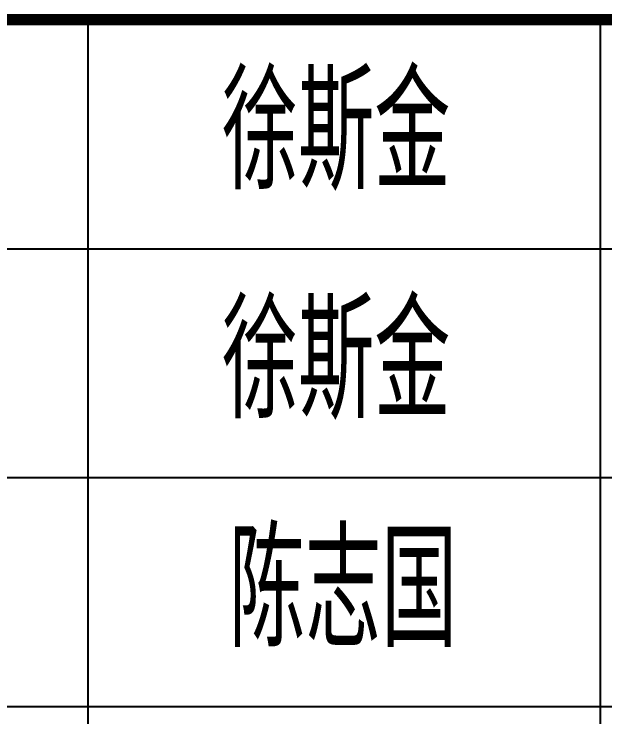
# Model space of a CAD drawing. Extents: x 2025205 to 2402328, y -557483 to 329036.
# Drawn here: x 2168983 to 2172852, y -231464 to -226859 of the extents above; entities that cross this region are included whole.
import ezdxf

# ---------------------------------------------------------------- set-up
doc = ezdxf.new("R2010")
doc.units = 0
doc.header["$LTSCALE"] = 1500
doc.header["$MEASUREMENT"] = 0
doc.layers.add('PUB_TITLE', color=4, linetype='Continuous')
doc.styles.add('TSSD_REIN', font='TSSDENG', dxfattribs={"width": 0.8, "bigfont": 'TSSDCHN'})

# ---------------------------------------------------------------- blocks, each defined once
blk = doc.blocks.new('EWW')
at = {"layer": 'PUB_TITLE'}
for p, q in [((-162743.9, 283054.6), (-162743.9, 276075)), ((-160507.8, 283054.6), (-160507.8, 276075)), ((-165269.8, 282054.6), (-158269.8, 282054.6)), ((-165269.8, 281054.6), (-158269.8, 281054.6)), ((-165269.8, 280054.6), (-158269.8, 280054.6))]:
    blk.add_line(p, q, dxfattribs=at)
at = {"layer": 'PUB_TITLE', "const_width": 50}
blk.add_lwpolyline([(-165269.8, 283054.6), (-158269.8, 283054.6), (-158269.8, 276054.6), (-165269.8, 276054.6)], close=True, dxfattribs=at)
at = {"layer": 'PUB_TITLE', "style": 'TSSD_REIN', "width": 0.7}
for s, p in [('徐斯金', (-162158.4, 282315.6, -125)), ('徐斯金', (-162158.4, 281315.6, -125)), ('陈志国', (-162128.1, 280315.6, -125))]:
    blk.add_text(s, height=500, dxfattribs=at).set_placement(p)

msp = doc.modelspace()

# ---------------------------------------------------------------- block references
at = {"xscale": 1.5, "yscale": 1.5, "zscale": 1.5}
msp.add_blockref('EWW', (2413582, -651478.3), dxfattribs=at)

doc.saveas('drawing.dxf')
